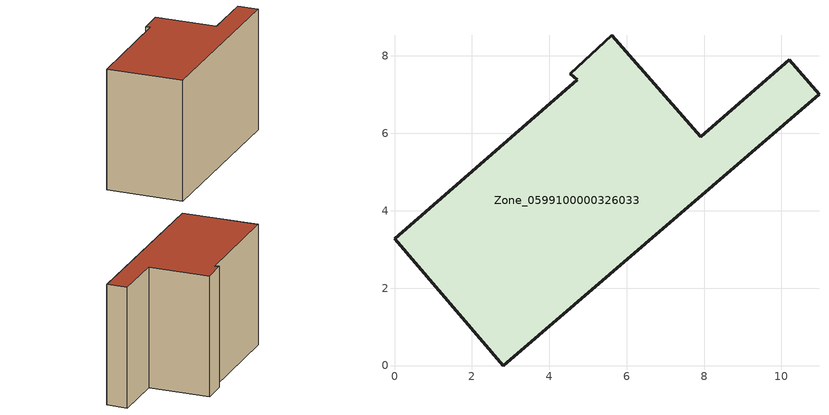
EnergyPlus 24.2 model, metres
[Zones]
Zone_0599100000326033
 floor ground (C_G): 0,3.27 4.72,7.38 4.54,7.54 5.62,8.53 7.91,5.91 10.2,7.9 10.97,7.01 2.81,0 z0
 wall outside (C_F): 4.72,7.38 0,3.27 2.81,0 10.97,7.01 10.2,7.9 7.91,5.91 5.62,8.53 4.54,7.54 4.72,7.38 z0:6.87
 roof outside (C_R): 5.62,8.53 4.54,7.54 4.72,7.38 0,3.27 2.81,0 10.97,7.01 10.2,7.9 7.91,5.91 z6.87
[BUILDING]
Pand.0599100000326033: North Axis=0; Terrain=City; Loads Convergence Tolerance Value=0.04; Temperature Convergence Tolerance Value=0.4; Solar Distribution=FullExterior; Maximum Number of Warmup Days=25; Minimum Number of Warmup Days=1
[Site:Location]
Rotterdam.The.Hague.AP_ZH_NLD Design_Conditions: Latitude=51.96; Longitude=4.45; Time Zone=1; Elevation=-4.5
[SITE:GROUNDTEMPERATURE:BUILDINGSURFACE]
18, 18, 18, 18, 18, 18, 18, 18, 18, 18, 18, 18
[MATERIAL] Thermal Absorptance=0.9; Solar Absorptance=0.7; Visible Absorptance=0.7
Name | Roughness | Thickness | Conductivity | Density | Specific Heat
G.TI.1946 | MediumSmooth | 0.15 | 1 | 540 | 1210
F.TI.1946 | Rough | 0.3 | 0.857143 | 1920 | 840
R.TI.1946 | MediumRough | 0.2 | 0.1 | 1500 | 1000
[CONSTRUCTION]
C_G: G.TI.1946
C_F: F.TI.1946
C_R: R.TI.1946
[ZONE]
Zone_0599100000326033: Type=1; Multiplier=1; Ceiling Height=Autocalculate; Volume=Autocalculate; Floor Area=autocalculate; Part of Total Floor Area=Yes
[ZONEINFILTRATION:DESIGNFLOWRATE]
Infil_Zone_0599100000326033: Zone or ZoneList or Space or SpaceList=Zone_0599100000326033; Schedule=AlwaysOn; Design Flow Rate Calculation Method=Flow/Area; Flow Rate per Floor Area=0.003; Constant Term Coefficient=1; Temperature Term Coefficient=0; Velocity Term Coefficient=0; Velocity Squared Term Coefficient=0
[HVACTEMPLATE:ZONE:IDEALLOADSAIRSYSTEM]
Zone_0599100000326033: Maximum Heating Supply Air Temperature=50; Minimum Cooling Supply Air Temperature=13; Maximum Heating Supply Air Humidity Ratio=0.0156; Minimum Cooling Supply Air Humidity Ratio=0.0077; Heating Limit=NoLimit; Cooling Limit=NoLimit; Dehumidification Control Type=ConstantSensibleHeatRatio; Cooling Sensible Heat Ratio=0.7; Dehumidification Setpoint=60; Humidification Control Type=None; Humidification Setpoint=30; Outdoor Air Method=None; Outdoor Air Flow Rate per Person=0.00944; Outdoor Air Flow Rate per Zone Floor Area=0; Outdoor Air Flow Rate per Zone=0; Demand Controlled Ventilation Type=None; Outdoor Air Economizer Type=NoEconomizer; Heat Recovery Type=None; Sensible Heat Recovery Effectiveness=0.7; Latent Heat Recovery Effectiveness=0.65
[ZONECONTROL:THERMOSTAT]
ThermostatControl_Zone_0599100000326033: Zone or ZoneList=Zone_0599100000326033; Control Type Schedule=DualSetpointControlType; Control 1=Thermostat_Zone_0599100000326033; Temperature Difference Between Cutout And Setpoint=0
[THERMOSTATSETPOINT:DUALSETPOINT]
Thermostat_Zone_0599100000326033: Heating Setpoint Temperature Schedule=HeatingSetpoint_Zone_0599100000326033; Cooling Setpoint Temperature Schedule=CoolingSetpoint_Zone_0599100000326033
[SCHEDULE:COMPACT]
HeatingSetpoint_Zone_0599100000326033: Through: 12/31, For: AllDays, Until: 24:00, 21
CoolingSetpoint_Zone_0599100000326033: Through: 12/31, For: AllDays, Until: 24:00, 24
DualSetpointControlType: Through: 12/31, For: AllDays, Until: 24:00, 4
AlwaysOn: Through: 12/31, For: AllDays, Until: 24:00, 1
